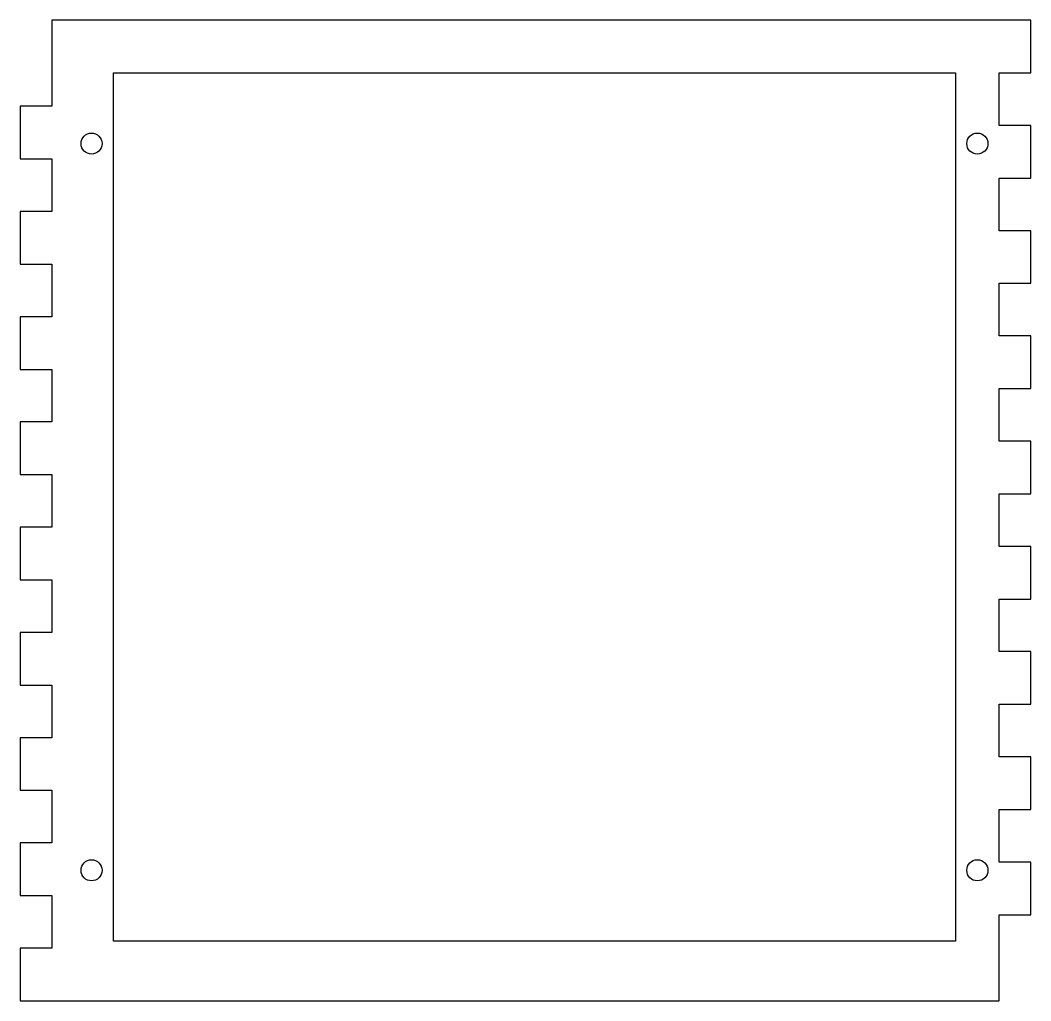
# Model space of a CAD drawing. Header units: millimetres. Extents: x -186 to 6, y -176 to 10.
import ezdxf

# ---------------------------------------------------------------- set-up
doc = ezdxf.new("R2010")
doc.units = ezdxf.units.MM

msp = doc.modelspace()

# ---------------------------------------------------------------- linework, layer by layer
for points in [[(-186, -76.35), (-180, -76.35), (-180, -86.35), (-186, -86.35), (-186, -96.35), (-180, -96.35), (-180, -106.35), (-186, -106.35), (-186, -116.35), (-180, -116.35), (-180, -126.35), (-186, -126.35), (-186, -136.35), (-180, -136.35), (-180, -146.35), (-186, -146.35), (-186, -156.35), (-180, -156.35), (-180, -166.35), (-186, -166.35), (-186, -176.35), (0, -176.35), (0, -160), (6, -160), (6, -150), (0, -150), (0, -140), (6, -140), (6, -130), (0, -130), (0, -120), (6, -120), (6, -110), (0, -110), (0, -100), (6, -100), (6, -90), (0, -90), (0, -80), (6, -80), (6, -70), (0, -70), (0, -60), (6, -60), (6, -50), (0, -50), (0, -40), (6, -40), (6, -30), (0, -30), (0, -20), (6, -20), (6, -10), (0, -10), (0, 0), (6, 0), (6, 10), (-180, 10), (-180, -6.35), (-186, -6.35), (-186, -16.35), (-180, -16.35), (-180, -26.35), (-186, -26.35), (-186, -36.35), (-180, -36.35), (-180, -46.35), (-186, -46.35), (-186, -56.35), (-180, -56.35), (-180, -66.35), (-186, -66.35)], [(-168.3, -165), (-168.3, 0), (-8.3, 0), (-8.3, -165)]]:
    msp.add_lwpolyline(points, close=True)
for centre in [(-172.45, -13.45), (-4.15, -13.45), (-172.45, -151.55), (-4.15, -151.55)]:
    msp.add_circle(centre, 2)

doc.saveas('drawing.dxf')
